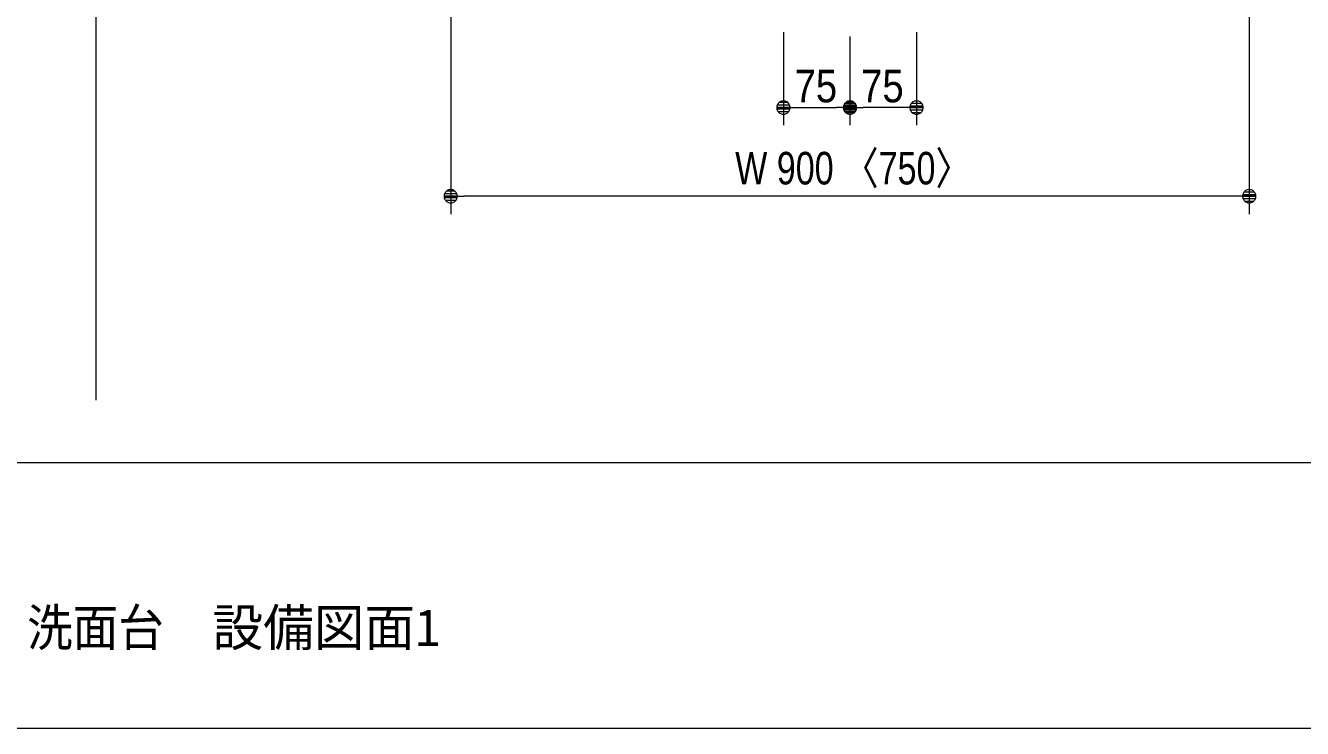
# Model space of a CAD drawing. Units: millimetres, scale not verified. Extents: x -6062 to 6062, y -3045 to 3045.
# Drawn here: x -3097 to -1658, y -2770 to -1978 of the extents above; entities that cross this region are included whole.
import ezdxf
from ezdxf.enums import TextEntityAlignment as Align

# ---------------------------------------------------------------- set-up
doc = ezdxf.new("R2010")
doc.units = ezdxf.units.MM
doc.header["$LTSCALE"] = 20
for name, color, linetype, lineweight in [('0-0_1図面枠', 7, 'Continuous', 9), ('0-3_2寸法-1', 7, 'Continuous', 9), ('0-4_0', 7, 'Continuous', 9)]:
    doc.layers.add(name, color=color, linetype=linetype, lineweight=lineweight)
doc.styles.add('ＭＳ ゴシック', font='')
doc.styles.add('ＭＳ Ｐゴシック', font='')
doc.styles.get('ＭＳ ゴシック').set_extended_font_data('MS Gothic')
doc.styles.get('ＭＳ Ｐゴシック').set_extended_font_data('MS PGothic')

# ---------------------------------------------------------------- blocks, each defined once
blk = doc.blocks.new('グループ-2')
at = {"layer": '0-0_1図面枠'}
blk.add_line((-80000, -49400), (80000, -49400), dxfattribs=at)
blk.add_lwpolyline([(-80000, 55400), (80000, 55400), (80000, -55400), (-80000, -55400)], close=True, dxfattribs=at)
blk = doc.blocks.new('図面枠')
at = {"layer": '0-0_1図面枠'}
blk.add_blockref('グループ-2', (0, 0), dxfattribs=at)
blk = doc.blocks.new('_Dot')
at = {"layer": '0-4_0'}
for p, q in [((-10, 0), (-20, 0)), ((9.78, 2), (-9.78, 2)), ((7.99, 6), (-7.99, 6)), ((9.16, -3.98), (-9.16, -3.98)), ((6, -7.98), (-6, -7.98))]:
    blk.add_line(p, q, dxfattribs=at)
for points in [[(10, 0), (9.92, 1.25), (9.69, 2.49), (9.3, 3.68), (8.76, 4.82), (8.09, 5.88), (7.29, 6.85), (6.37, 7.71), (5.36, 8.44), (4.26, 9.05), (3.09, 9.51), (1.87, 9.82), (0.63, 9.98), (-0.63, 9.98), (-1.87, 9.82), (-3.09, 9.51), (-4.26, 9.05), (-5.36, 8.44), (-6.37, 7.71), (-7.29, 6.85), (-8.09, 5.88), (-8.76, 4.82), (-9.3, 3.68), (-9.69, 2.49), (-9.92, 1.25), (-10, 0), (0, 0)], [(-10, 0), (-9.92, -1.25), (-9.69, -2.49), (-9.3, -3.68), (-8.76, -4.82), (-8.09, -5.88), (-7.29, -6.85), (-6.37, -7.71), (-5.36, -8.44), (-4.26, -9.05), (-3.09, -9.51), (-1.87, -9.82), (-0.63, -9.98), (0.63, -9.98), (1.87, -9.82), (3.09, -9.51), (4.26, -9.05), (5.36, -8.44), (6.37, -7.71), (7.29, -6.85), (8.09, -5.88), (8.76, -4.82), (9.3, -3.68), (9.69, -2.49), (9.92, -1.25), (10, 0), (0, 0)]]:
    blk.add_lwpolyline(points, close=True, dxfattribs=at)

msp = doc.modelspace()

# ---------------------------------------------------------------- linework, layer by layer
at = {"layer": '0-0_1図面枠'}
msp.add_line((-3017.5, 2000), (-3017.5, -2400), dxfattribs=at)
at = {"layer": '0-3_2寸法-1'}
for p, q in [((-2617.5, -1785), (-2617.5, -2190)), ((-1717.5, -1785), (-1717.5, -2190)), ((-2242.5, -1985), (-2242.5, -2090)), ((-2092.5, -1985), (-2092.5, -2090)), ((-2167.5, -1990), (-2167.5, -2090)), ((-2167.5, -1990), (-2167.5, -2090)), ((-2227.49, -2070), (-2182.51, -2070)), ((-2107.51, -2070), (-2152.49, -2070)), ((-1732.51, -2170), (-2602.49, -2170))]:
    msp.add_line(p, q, dxfattribs=at)

# ---------------------------------------------------------------- block references
at = {"layer": '0-0_1図面枠', "xscale": 0.05, "yscale": 0.05}
msp.add_blockref('図面枠', (-1787.5, 0), dxfattribs=at)
at = {"layer": '0-3_2寸法-1', "xscale": 0.7503418, "yscale": 0.7503418, "rotation": 180}
for p in [(-2242.5, -2070), (-2167.5, -2070), (-2617.5, -2170)]:
    msp.add_blockref('_Dot', p, dxfattribs=at)
at = {"layer": '0-3_2寸法-1', "xscale": 0.7503418, "yscale": 0.7503418}
for p in [(-2167.5, -2070), (-2092.5, -2070), (-1717.5, -2170)]:
    msp.add_blockref('_Dot', p, dxfattribs=at)

# ---------------------------------------------------------------- texts
at = {"layer": '0-0_1図面枠', "style": 'ＭＳ ゴシック', "width": 0.9}
msp.add_text('洗面台', height=41.84, dxfattribs=at).set_placement((-3094.94, -2689.68), align=Align.BOTTOM_LEFT)
at = {"layer": '0-0_1図面枠', "style": 'ＭＳ ゴシック'}
msp.add_text('設備図面1', height=41.84, dxfattribs=at).set_placement((-2885.96, -2689.68), align=Align.BOTTOM_LEFT)
at = {"layer": '0-3_2寸法-1', "style": 'ＭＳ Ｐゴシック'}
for s, height, width, p in [('75', 36.66, 0.9, (-2229.98, -2075.06)), ('75', 36.66, 0.9, (-2154.98, -2075.06)), ('W 900 〈750〉', 36.69, 0.8, (-2296.89, -2167.65))]:
    msp.add_text(s, height=height, dxfattribs=dict(at, width=width)).set_placement(p, align=Align.BOTTOM_LEFT)

doc.saveas('drawing.dxf')
